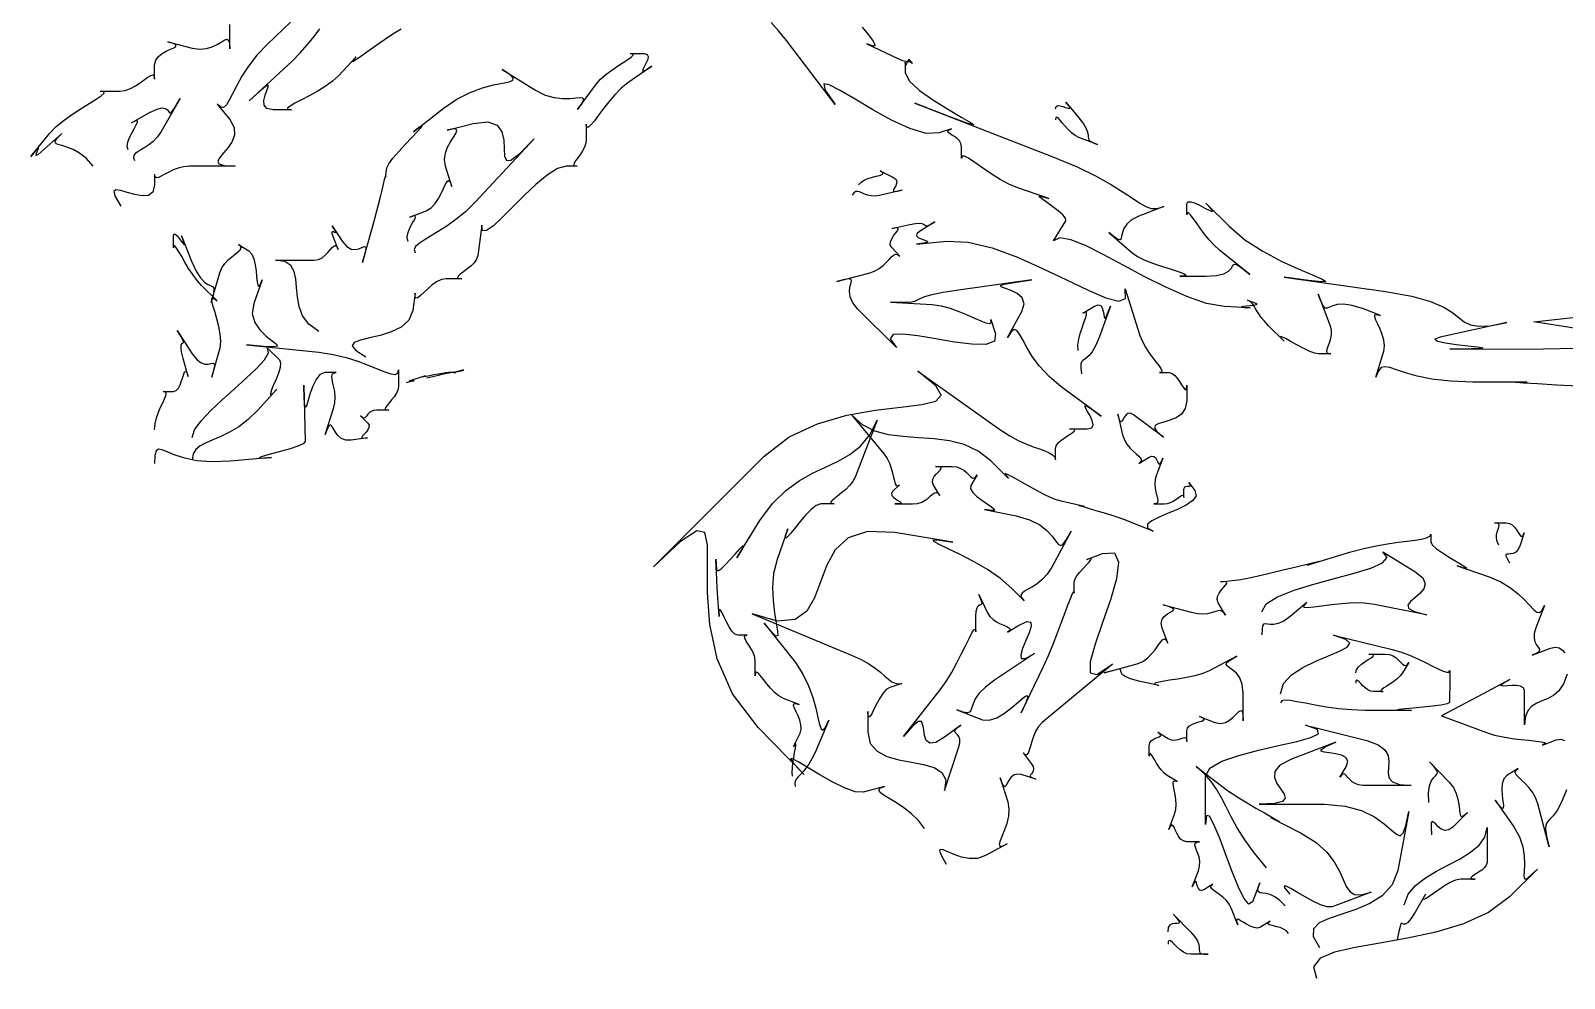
# Model space of a CAD drawing. Extents: x 1 to 224, y 2 to 223.
# Drawn here: x 22.4 to 104.1, y 3.7 to 54.2 of the extents above; entities that cross this region are included whole.
import ezdxf

# ---------------------------------------------------------------- set-up
doc = ezdxf.new("R2010")
doc.units = 0

msp = doc.modelspace()

# ---------------------------------------------------------------- linework, layer by layer
for points in [[(36.642, 55.073), (35.008, 53.508), (34.452, 52.917), (34.005, 52.34), (33.652, 51.793), (33.373, 51.294), (33.154, 50.861), (32.976, 50.511), (32.822, 50.263), (32.675, 50.133), (32.519, 50.139), (32.336, 50.3), (33.01, 49.488), (33.241, 49.07), (33.261, 48.678), (33.132, 48.317), (32.915, 47.992), (32.675, 47.705), (32.472, 47.462), (32.369, 47.266), (32.428, 47.121), (32.712, 47.031), (33.283, 47), (30.833, 47), (30.537, 46.973), (30.255, 46.9), (29.993, 46.799), (29.752, 46.683), (29.539, 46.569), (29.355, 46.471), (29.205, 46.405), (29.094, 46.386), (29.024, 46.429), (29, 46.55), (29, 46), (28.91, 45.621), (28.67, 45.446), (28.331, 45.422), (27.939, 45.494), (27.544, 45.607), (27.193, 45.707), (26.935, 45.738), (26.817, 45.647), (26.889, 45.378), (27.199, 44.878)], [(25.717, 46.994), (25.366, 47.408), (25.004, 47.699), (24.65, 47.894), (24.324, 48.019), (24.046, 48.099), (23.835, 48.162), (23.711, 48.232), (23.694, 48.336), (23.803, 48.5), (24.058, 48.75), (22.943, 47.744), (22.771, 47.604), (22.692, 47.576), (22.682, 47.626), (22.714, 47.723), (22.764, 47.836), (22.806, 47.931), (22.815, 47.979), (22.767, 47.946), (22.634, 47.801), (22.394, 47.513), (23.405, 48.75), (23.754, 49.114), (24.172, 49.459), (24.627, 49.782), (25.085, 50.077), (25.514, 50.339), (25.882, 50.564), (26.157, 50.748), (26.304, 50.885), (26.293, 50.97), (26.09, 51), (27.122, 51), (27.426, 51.039), (27.714, 51.14), (27.983, 51.283), (28.229, 51.446), (28.448, 51.607), (28.637, 51.744), (28.79, 51.837), (28.904, 51.864), (28.975, 51.803), (29, 51.633), (29, 52.406), (29.055, 52.654), (29.198, 52.852), (29.397, 53.009), (29.621, 53.134), (29.838, 53.233), (30.015, 53.315), (30.122, 53.388), (30.126, 53.46), (29.996, 53.537), (29.7, 53.63), (31, 53.29), (31.408, 53.232), (31.764, 53.265), (32.07, 53.36), (32.329, 53.487), (32.543, 53.617), (32.713, 53.719), (32.842, 53.763), (32.931, 53.722), (32.983, 53.563), (33, 53.259), (33, 54.55)], [(42.13, 54.295), (41.7, 54.036), (41.24, 53.732), (40.782, 53.412), (40.353, 53.106), (39.986, 52.844), (39.711, 52.656), (39.557, 52.571), (39.554, 52.618), (39.734, 52.828), (38.798, 51.825), (38.474, 51.53), (38.083, 51.249), (37.658, 50.988), (37.228, 50.749), (36.825, 50.536), (36.479, 50.353), (36.222, 50.204), (36.084, 50.093), (36.097, 50.024), (36.291, 50), (35.308, 50), (34.98, 50.071), (34.836, 50.254), (34.824, 50.505), (34.891, 50.78), (34.985, 51.036), (35.055, 51.228), (35.047, 51.313), (34.91, 51.246), (34.592, 50.984), (34.041, 50.483), (36.326, 52.601), (36.763, 53.037), (37.153, 53.478), (37.496, 53.91), (37.797, 54.317)], [(104.889, 35.275), (103.705, 35.339), (102.69, 35.394), (101.935, 35.439), (101.53, 35.472), (101.568, 35.493), (102.138, 35.5), (99.25, 35.5), (98.046, 35.545), (97.061, 35.66), (96.27, 35.818), (95.648, 35.99), (95.171, 36.149), (94.813, 36.267), (94.55, 36.315), (94.356, 36.266), (94.208, 36.092), (94.081, 35.764), (94.5, 37.143), (94.54, 37.432), (94.504, 37.733), (94.416, 38.031), (94.299, 38.316), (94.178, 38.575), (94.075, 38.795), (94.014, 38.965), (94.018, 39.072), (94.111, 39.104), (94.317, 39.048), (93.418, 39.393), (92.819, 39.58), (92.361, 39.646), (92.02, 39.628), (91.775, 39.56), (91.601, 39.481), (91.475, 39.426), (91.375, 39.432), (91.277, 39.535), (91.158, 39.771), (90.995, 40.177), (91.638, 38.5), (91.699, 38.258), (91.702, 38.027), (91.665, 37.812), (91.604, 37.616), (91.537, 37.441), (91.479, 37.29), (91.448, 37.168), (91.46, 37.077), (91.533, 37.02), (91.684, 37), (91.036, 37), (90.804, 37.041), (90.515, 37.149), (90.193, 37.302), (89.866, 37.475), (89.556, 37.647), (89.291, 37.794), (89.096, 37.893), (88.996, 37.922), (89.016, 37.857), (89.182, 37.675), (88.357, 38.5), (88.137, 38.734), (87.966, 38.942), (87.835, 39.126), (87.733, 39.288), (87.652, 39.428), (87.582, 39.548), (87.514, 39.65), (87.439, 39.736), (87.346, 39.806), (87.227, 39.863), (87.679, 39.695), (87.743, 39.649), (87.688, 39.612), (87.552, 39.582), (87.371, 39.558), (87.181, 39.537), (87.018, 39.52), (86.92, 39.504), (86.922, 39.488), (87.062, 39.471), (87.375, 39.45), (86, 39.524), (85.056, 39.689), (84, 40.05), (82.876, 40.55), (81.729, 41.129), (80.604, 41.731), (79.547, 42.296), (78.603, 42.766), (77.816, 43.083), (77.233, 43.189), (76.898, 43.025), (77.552, 44.084), (77.542, 44.229), (77.394, 44.416), (77.153, 44.625), (76.865, 44.84), (76.574, 45.044), (76.324, 45.219), (76.162, 45.347), (76.132, 45.411), (76.279, 45.393), (76.648, 45.276), (74.999, 45.851), (74.514, 46.051), (74.054, 46.293), (73.624, 46.558), (73.231, 46.827), (72.881, 47.078), (72.581, 47.294), (72.336, 47.455), (72.154, 47.54), (72.039, 47.531), (72, 47.407), (72, 48.031), (71.967, 48.204), (71.882, 48.35), (71.761, 48.472), (71.624, 48.575), (71.488, 48.662), (71.372, 48.737), (71.293, 48.804), (71.27, 48.865), (71.322, 48.926), (71.466, 48.989), (70.812, 48.771), (70.112, 48.747), (69.236, 49.006), (68.262, 49.456), (67.268, 50.006), (66.332, 50.565), (65.533, 51.041), (64.949, 51.344), (64.657, 51.381), (64.736, 51.061), (65.264, 50.294), (62.669, 53.699), (62.262, 54.203), (61.853, 54.659)], [(66.702, 54.411), (67.039, 54.003), (67.289, 53.672), (67.395, 53.455), (67.303, 53.39), (66.957, 53.514), (68.594, 52.743), (68.733, 52.683), (68.854, 52.642), (68.959, 52.615), (69.049, 52.599), (69.126, 52.588), (69.192, 52.579), (69.25, 52.567), (69.3, 52.547), (69.345, 52.516), (69.388, 52.469), (69.25, 52.658), (69.21, 52.685), (69.171, 52.666), (69.135, 52.613), (69.103, 52.543), (69.073, 52.468), (69.048, 52.404), (69.028, 52.366), (69.013, 52.368), (69.003, 52.424), (69, 52.55), (69, 52), (69.213, 51.549), (69.759, 51.037), (70.5, 50.511), (71.298, 50.017), (72.014, 49.602), (72.509, 49.313), (72.645, 49.198), (72.283, 49.302), (71.285, 49.673), (69.513, 50.358), (76.865, 47.5), (78.152, 46.962), (79.18, 46.465), (79.99, 46.015), (80.618, 45.62), (81.105, 45.289), (81.49, 45.029), (81.811, 44.848), (82.107, 44.753), (82.417, 44.752), (82.779, 44.853), (81.438, 44.338), (81.054, 44.141), (80.801, 43.918), (80.649, 43.688), (80.568, 43.468), (80.527, 43.28), (80.495, 43.142), (80.442, 43.072), (80.338, 43.091), (80.15, 43.218), (79.85, 43.471), (81.073, 42.395), (81.372, 42.192), (81.772, 41.999), (82.23, 41.819), (82.706, 41.653), (83.159, 41.506), (83.547, 41.38), (83.828, 41.277), (83.963, 41.201), (83.909, 41.153), (83.625, 41.137), (85, 41.134), (85.584, 41.17), (85.978, 41.266), (86.225, 41.398), (86.366, 41.54), (86.444, 41.668), (86.501, 41.757), (86.579, 41.783), (86.722, 41.721), (86.97, 41.546), (87.367, 41.233), (85.75, 42.531), (85.467, 42.787), (85.198, 43.079), (84.948, 43.387), (84.718, 43.694), (84.514, 43.978), (84.339, 44.222), (84.196, 44.406), (84.09, 44.512), (84.023, 44.52), (84, 44.41), (84, 44.991), (84.062, 45.1), (84.224, 45.099), (84.453, 45.022), (84.713, 44.9), (84.97, 44.766), (85.191, 44.651), (85.34, 44.588), (85.382, 44.61), (85.285, 44.747), (85.013, 45.034), (86.25, 43.796), (87.096, 43.082), (88.051, 42.466), (89.028, 41.947), (89.94, 41.526), (90.7, 41.205), (91.221, 40.982), (91.418, 40.859), (91.201, 40.836), (90.486, 40.913), (89.184, 41.091), (94.596, 40.329), (95.99, 40.077), (96.995, 39.79), (97.694, 39.488), (98.173, 39.192), (98.513, 38.922), (98.798, 38.697), (99.112, 38.539), (99.538, 38.467), (100.159, 38.502), (101.06, 38.664), (97.5, 37.89), (97.222, 37.779), (97.358, 37.678), (97.78, 37.586), (98.359, 37.505), (98.97, 37.433), (99.484, 37.373), (99.774, 37.324), (99.713, 37.287), (99.173, 37.262), (98.026, 37.25), (103, 37.269), (104.8, 37.295)], [(37.75, 38.196), (37.221, 38.583), (36.886, 39.034), (36.696, 39.526), (36.605, 40.033), (36.564, 40.531), (36.526, 40.993), (36.441, 41.396), (36.263, 41.715), (35.944, 41.925), (35.435, 42), (37.5, 42), (37.729, 42.034), (37.925, 42.124), (38.09, 42.251), (38.231, 42.396), (38.35, 42.539), (38.453, 42.661), (38.543, 42.744), (38.625, 42.768), (38.703, 42.714), (38.782, 42.562), (38.515, 43.25), (38.464, 43.411), (38.459, 43.495), (38.488, 43.521), (38.537, 43.512), (38.591, 43.486), (38.637, 43.464), (38.662, 43.467), (38.651, 43.514), (38.591, 43.627), (38.467, 43.825), (39, 43), (39.241, 42.716), (39.473, 42.583), (39.689, 42.561), (39.881, 42.605), (40.041, 42.673), (40.16, 42.722), (40.232, 42.709), (40.247, 42.593), (40.198, 42.33), (40.077, 41.877), (40.61, 43.75), (40.717, 44.139), (40.824, 44.55), (40.928, 44.965), (41.027, 45.365), (41.116, 45.731), (41.192, 46.046), (41.253, 46.289), (41.294, 46.444), (41.313, 46.49), (41.306, 46.409), (41.375, 46.909), (41.474, 47.118), (41.7, 47.421), (42.009, 47.78), (42.358, 48.161), (42.701, 48.525), (42.994, 48.837), (43.194, 49.061), (43.256, 49.159), (43.137, 49.096), (42.791, 48.834), (44.369, 50.076), (45.106, 50.576), (45.816, 50.932), (46.475, 51.173), (47.057, 51.328), (47.537, 51.429), (47.89, 51.504), (48.091, 51.585), (48.113, 51.7), (47.933, 51.88), (47.523, 52.154), (49.296, 51.047), (49.806, 50.793), (50.29, 50.656), (50.733, 50.606), (51.121, 50.61), (51.441, 50.638), (51.68, 50.658), (51.822, 50.637), (51.856, 50.545), (51.766, 50.349), (51.54, 50.018), (52.537, 51.381), (52.766, 51.643), (53.046, 51.891), (53.354, 52.124), (53.666, 52.336), (53.96, 52.524), (54.212, 52.687), (54.399, 52.819), (54.497, 52.917), (54.483, 52.979), (54.334, 53), (55.083, 53), (55.25, 52.957), (55.303, 52.845), (55.276, 52.688), (55.199, 52.509), (55.105, 52.333), (55.026, 52.184), (54.993, 52.086), (55.04, 52.062), (55.197, 52.138), (55.497, 52.336), (54.223, 51.443), (53.863, 51.152), (53.522, 50.809), (53.203, 50.439), (52.912, 50.068), (52.653, 49.721), (52.43, 49.424), (52.249, 49.202), (52.114, 49.08), (52.029, 49.083), (52, 49.237), (52, 48.443), (51.971, 48.21), (51.893, 47.988), (51.784, 47.781), (51.661, 47.592), (51.538, 47.424), (51.433, 47.279), (51.362, 47.162), (51.342, 47.074), (51.388, 47.019), (51.518, 47), (50.929, 47), (50.46, 46.869), (49.908, 46.519), (49.306, 46.018), (48.687, 45.431), (48.083, 44.827), (47.527, 44.27), (47.051, 43.829), (46.689, 43.57), (46.473, 43.559), (46.435, 43.863), (46.225, 42.25), (46.157, 42.048), (46.022, 41.856), (45.843, 41.677), (45.644, 41.513), (45.45, 41.367), (45.284, 41.242), (45.169, 41.14), (45.13, 41.064), (45.19, 41.016), (45.374, 41), (44.531, 41), (44.277, 40.954), (44.024, 40.832), (43.779, 40.66), (43.549, 40.464), (43.342, 40.271), (43.164, 40.105), (43.023, 39.993), (42.925, 39.961), (42.877, 40.035), (42.888, 40.239), (42.75, 39.309), (42.542, 38.799), (42.138, 38.427), (41.609, 38.165), (41.024, 37.981), (40.453, 37.846), (39.966, 37.73), (39.632, 37.603), (39.521, 37.433), (39.703, 37.192), (40.248, 36.849)], [(27.584, 47.864), (27.533, 48.052), (27.566, 48.278), (27.656, 48.522), (27.78, 48.768), (27.91, 48.998), (28.021, 49.196), (28.088, 49.343), (28.084, 49.423), (27.984, 49.418), (27.762, 49.311), (28.733, 49.858), (29.13, 50.044), (29.403, 50.104), (29.58, 50.075), (29.687, 49.996), (29.752, 49.906), (29.8, 49.841), (29.859, 49.842), (29.954, 49.945), (30.113, 50.19), (30.363, 50.614), (29.351, 48.858), (29.146, 48.558), (28.923, 48.321), (28.695, 48.136), (28.473, 47.99), (28.27, 47.872), (28.096, 47.771), (27.963, 47.675), (27.883, 47.573), (27.869, 47.453), (27.93, 47.304)], [(77, 50.05), (77.034, 50.178), (77.124, 50.229), (77.251, 50.225), (77.396, 50.187), (77.539, 50.136), (77.662, 50.092), (77.744, 50.077), (77.768, 50.112), (77.714, 50.218), (77.562, 50.416), (78.25, 49.58), (78.494, 49.255), (78.642, 49.001), (78.718, 48.807), (78.746, 48.662), (78.75, 48.553), (78.754, 48.469), (78.782, 48.399), (78.858, 48.331), (79.006, 48.253), (79.25, 48.155), (78.25, 48.53), (78.048, 48.635), (77.856, 48.783), (77.677, 48.957), (77.513, 49.14), (77.367, 49.315), (77.242, 49.465), (77.14, 49.572), (77.064, 49.621), (77.016, 49.593), (77, 49.472)], [(42.511, 42.981), (42.452, 43.165), (42.469, 43.368), (42.539, 43.578), (42.64, 43.784), (42.748, 43.974), (42.84, 44.138), (42.893, 44.262), (42.885, 44.337), (42.791, 44.35), (42.59, 44.289), (43.466, 44.625), (43.732, 44.781), (43.951, 45.007), (44.128, 45.273), (44.273, 45.552), (44.392, 45.816), (44.491, 46.036), (44.579, 46.185), (44.662, 46.234), (44.747, 46.156), (44.843, 45.921), (44.502, 46.994), (44.449, 47.35), (44.497, 47.691), (44.613, 48.009), (44.765, 48.296), (44.92, 48.544), (45.044, 48.745), (45.106, 48.891), (45.071, 48.974), (44.908, 48.986), (44.584, 48.919), (45.971, 49.282), (46.76, 49.373), (47.244, 49.195), (47.499, 48.837), (47.6, 48.382), (47.624, 47.918), (47.647, 47.53), (47.743, 47.305), (47.989, 47.327), (48.46, 47.684), (49.232, 48.46), (46.071, 45.076), (45.559, 44.575), (45.052, 44.155), (44.563, 43.806), (44.108, 43.515), (43.701, 43.272), (43.355, 43.065), (43.087, 42.884), (42.909, 42.717), (42.836, 42.553), (42.883, 42.381)], [(66.508, 46.013), (66.64, 46.157), (66.819, 46.268), (67.027, 46.353), (67.245, 46.417), (67.453, 46.467), (67.63, 46.511), (67.759, 46.554), (67.819, 46.603), (67.79, 46.665), (67.654, 46.746), (68.309, 46.437), (68.476, 46.323), (68.544, 46.199), (68.54, 46.074), (68.493, 45.953), (68.429, 45.843), (68.377, 45.753), (68.364, 45.688), (68.418, 45.656), (68.567, 45.663), (68.838, 45.718), (67.699, 45.45), (67.419, 45.407), (67.183, 45.413), (66.986, 45.452), (66.82, 45.51), (66.681, 45.573), (66.561, 45.627), (66.456, 45.656), (66.359, 45.648), (66.264, 45.586), (66.165, 45.458)], [(29, 32.949), (29.027, 33.281), (29.1, 33.596), (29.201, 33.89), (29.317, 34.158), (29.431, 34.398), (29.529, 34.603), (29.595, 34.77), (29.614, 34.895), (29.571, 34.973), (29.45, 35), (30, 35), (30.148, 35.048), (30.267, 35.174), (30.361, 35.352), (30.436, 35.554), (30.497, 35.755), (30.55, 35.926), (30.599, 36.042), (30.651, 36.075), (30.71, 35.999), (30.782, 35.788), (30.515, 36.75), (30.431, 37.11), (30.405, 37.342), (30.421, 37.477), (30.461, 37.544), (30.507, 37.574), (30.54, 37.598), (30.544, 37.646), (30.5, 37.749), (30.39, 37.938), (30.197, 38.242), (31, 37), (31.243, 36.694), (31.471, 36.526), (31.676, 36.459), (31.854, 36.456), (31.999, 36.482), (32.106, 36.499), (32.17, 36.472), (32.184, 36.363), (32.143, 36.137), (32.042, 35.757), (32.485, 37.321), (32.527, 37.657), (32.498, 38.045), (32.419, 38.458), (32.313, 38.871), (32.202, 39.255), (32.106, 39.584), (32.049, 39.832), (32.052, 39.971), (32.137, 39.975), (32.325, 39.818), (31.5, 40.643), (31.258, 40.916), (31.027, 41.227), (30.812, 41.556), (30.616, 41.882), (30.441, 42.185), (30.29, 42.445), (30.168, 42.641), (30.077, 42.754), (30.02, 42.763), (30, 42.647), (30, 43.263), (30.027, 43.377), (30.096, 43.372), (30.195, 43.285), (30.307, 43.149), (30.418, 43.001), (30.512, 42.874), (30.576, 42.803), (30.595, 42.825), (30.553, 42.974), (30.436, 43.284), (30.968, 41.941), (31.214, 41.407), (31.443, 41.05), (31.65, 40.829), (31.829, 40.704), (31.975, 40.635), (32.082, 40.583), (32.145, 40.507), (32.157, 40.368), (32.113, 40.126), (32.007, 39.74), (32.468, 41.309), (32.582, 41.584), (32.738, 41.816), (32.919, 42.011), (33.107, 42.175), (33.286, 42.313), (33.44, 42.432), (33.552, 42.538), (33.603, 42.636), (33.579, 42.732), (33.462, 42.833), (34.027, 42.484), (34.18, 42.317), (34.287, 42.061), (34.357, 41.75), (34.403, 41.42), (34.433, 41.105), (34.459, 40.838), (34.492, 40.655), (34.54, 40.59), (34.617, 40.677), (34.73, 40.951), (34.277, 39.689), (34.199, 39.139), (34.336, 38.668), (34.612, 38.272), (34.948, 37.951), (35.266, 37.702), (35.491, 37.524), (35.543, 37.416), (35.345, 37.374), (34.82, 37.399), (33.89, 37.487), (37.75, 37.088), (38.51, 36.973), (39.205, 36.806), (39.831, 36.608), (40.385, 36.401), (40.864, 36.206), (41.264, 36.043), (41.581, 35.935), (41.811, 35.901), (41.952, 35.965), (42, 36.145), (42, 35.324), (41.968, 35.11), (41.884, 34.906), (41.765, 34.717), (41.63, 34.543), (41.497, 34.389), (41.383, 34.256), (41.305, 34.148), (41.283, 34.068), (41.334, 34.017), (41.475, 34), (40.833, 34), (40.664, 33.981), (40.534, 33.931), (40.437, 33.862), (40.363, 33.782), (40.306, 33.703), (40.257, 33.636), (40.207, 33.59), (40.149, 33.577), (40.075, 33.607), (39.976, 33.69), (40.355, 33.312), (40.423, 33.194), (40.416, 33.072), (40.356, 32.95), (40.266, 32.833), (40.167, 32.727), (40.083, 32.635), (40.036, 32.564), (40.048, 32.518), (40.142, 32.502), (40.34, 32.52), (39.48, 32.394), (39.181, 32.4), (38.947, 32.496), (38.768, 32.649), (38.633, 32.829), (38.529, 33.005), (38.445, 33.144), (38.371, 33.215), (38.295, 33.187), (38.205, 33.029), (38.09, 32.708), (38.526, 34.082), (38.597, 34.397), (38.614, 34.694), (38.593, 34.97), (38.55, 35.221), (38.499, 35.443), (38.456, 35.634), (38.436, 35.789), (38.453, 35.904), (38.525, 35.975), (38.664, 36), (38.067, 36), (37.811, 35.9), (37.599, 35.642), (37.427, 35.287), (37.29, 34.898), (37.183, 34.538), (37.102, 34.267), (37.042, 34.149), (36.999, 34.245), (36.967, 34.618), (36.943, 35.33), (37.016, 32.324), (36.909, 32.204), (36.622, 32.073), (36.216, 31.938), (35.754, 31.806), (35.296, 31.684), (34.904, 31.58), (34.64, 31.5), (34.564, 31.452), (34.739, 31.442), (35.225, 31.479), (33.016, 31.273), (32.052, 31.239), (31.253, 31.307), (30.603, 31.442), (30.089, 31.607), (29.694, 31.765), (29.404, 31.878), (29.205, 31.912), (29.081, 31.827), (29.018, 31.589), (29, 31.16)], [(70.017, 11.7), (69.697, 12.127), (69.324, 12.493), (68.927, 12.804), (68.533, 13.066), (68.173, 13.285), (67.875, 13.466), (67.669, 13.617), (67.582, 13.742), (67.645, 13.849), (67.885, 13.942), (66.755, 13.646), (66.323, 13.667), (65.754, 13.869), (65.108, 14.189), (64.447, 14.566), (63.833, 14.938), (63.327, 15.245), (62.99, 15.423), (62.883, 15.413), (63.069, 15.151), (63.608, 14.577), (61.155, 17.08), (59.79, 18.874), (58.979, 20.74), (58.582, 22.575), (58.457, 24.271), (58.466, 25.725), (58.467, 26.829), (58.32, 27.48), (57.885, 27.572), (57.021, 26.999), (55.589, 25.656), (61.467, 31.533), (62.811, 32.571), (64.317, 33.277), (65.881, 33.727), (67.398, 33.997), (68.764, 34.162), (69.874, 34.3), (70.624, 34.485), (70.909, 34.793), (70.626, 35.301), (69.669, 36.084), (74.096, 32.932), (74.565, 32.627), (75.011, 32.386), (75.427, 32.198), (75.808, 32.051), (76.147, 31.932), (76.438, 31.829), (76.675, 31.731), (76.851, 31.626), (76.962, 31.501), (77, 31.344), (77, 31.932), (77.046, 32.105), (77.168, 32.269), (77.339, 32.422), (77.534, 32.562), (77.728, 32.686), (77.893, 32.793), (78.004, 32.88), (78.037, 32.945), (77.963, 32.986), (77.759, 33), (78.687, 33), (78.936, 33.061), (79.012, 33.221), (78.966, 33.444), (78.847, 33.692), (78.707, 33.929), (78.595, 34.119), (78.563, 34.226), (78.66, 34.213), (78.937, 34.044), (79.445, 33.683), (77.312, 35.25), (76.663, 35.794), (76.156, 36.339), (75.767, 36.862), (75.475, 37.339), (75.256, 37.745), (75.086, 38.056), (74.944, 38.247), (74.805, 38.295), (74.648, 38.176), (74.449, 37.864), (75.208, 39.25), (75.328, 39.667), (75.221, 39.981), (74.966, 40.21), (74.644, 40.372), (74.334, 40.485), (74.116, 40.567), (74.068, 40.636), (74.271, 40.71), (74.803, 40.805), (75.746, 40.942), (71.833, 40.4), (70.995, 40.268), (70.41, 40.146), (70.024, 40.036), (69.78, 39.939), (69.624, 39.858), (69.499, 39.795), (69.351, 39.751), (69.124, 39.729), (68.763, 39.73), (68.212, 39.757), (70.426, 39.623), (70.911, 39.556), (71.394, 39.43), (71.86, 39.265), (72.296, 39.082), (72.69, 38.904), (73.028, 38.752), (73.297, 38.647), (73.483, 38.61), (73.575, 38.662), (73.558, 38.826), (73.81, 38.071), (73.751, 37.671), (73.293, 37.504), (72.544, 37.509), (71.617, 37.628), (70.623, 37.798), (69.673, 37.961), (68.876, 38.056), (68.346, 38.023), (68.192, 37.802), (68.525, 37.332), (66.478, 39.379), (66.199, 39.726), (66.061, 40.04), (66.025, 40.316), (66.053, 40.551), (66.104, 40.74), (66.14, 40.879), (66.122, 40.965), (66.011, 40.993), (65.767, 40.959), (65.352, 40.859), (67.065, 41.307), (67.365, 41.414), (67.615, 41.554), (67.822, 41.714), (67.993, 41.879), (68.136, 42.035), (68.259, 42.169), (68.371, 42.267), (68.477, 42.315), (68.587, 42.298), (68.707, 42.204), (68.279, 42.664), (68.201, 42.81), (68.208, 42.967), (68.274, 43.128), (68.374, 43.284), (68.483, 43.427), (68.577, 43.55), (68.629, 43.644), (68.615, 43.703), (68.51, 43.717), (68.287, 43.68), (69.25, 43.9), (69.543, 43.953), (69.748, 43.965), (69.885, 43.947), (69.972, 43.913), (70.031, 43.873), (70.08, 43.84), (70.138, 43.828), (70.226, 43.847), (70.363, 43.911), (70.567, 44.031), (69.75, 43.522), (69.609, 43.396), (69.603, 43.291), (69.692, 43.204), (69.837, 43.133), (69.995, 43.074), (70.128, 43.024), (70.195, 42.98), (70.156, 42.939), (69.97, 42.898), (69.597, 42.853), (71.197, 43.011), (72.354, 42.959), (73.636, 42.644), (74.98, 42.148), (76.32, 41.553), (77.594, 40.94), (78.737, 40.391), (79.685, 39.987), (80.373, 39.811), (80.739, 39.943), (80.717, 40.465), (81.506, 37.982), (81.633, 37.662), (81.797, 37.358), (81.982, 37.073), (82.172, 36.814), (82.352, 36.582), (82.507, 36.384), (82.62, 36.222), (82.676, 36.101), (82.659, 36.026), (82.554, 36), (83.067, 36), (83.218, 35.959), (83.361, 35.851), (83.495, 35.698), (83.617, 35.525), (83.726, 35.353), (83.819, 35.206), (83.896, 35.107), (83.952, 35.078), (83.988, 35.143), (84, 35.325), (84, 34.5), (83.922, 34.084), (83.718, 33.789), (83.43, 33.59), (83.104, 33.459), (82.782, 33.367), (82.508, 33.288), (82.326, 33.194), (82.279, 33.059), (82.411, 32.854), (82.767, 32.552), (81.162, 33.75), (80.998, 33.832), (80.867, 33.823), (80.762, 33.751), (80.679, 33.643), (80.611, 33.527), (80.555, 33.43), (80.503, 33.38), (80.451, 33.404), (80.394, 33.529), (80.325, 33.784), (80.579, 32.691), (80.674, 32.415), (80.81, 32.182), (80.971, 31.984), (81.14, 31.818), (81.303, 31.677), (81.442, 31.556), (81.541, 31.448), (81.586, 31.35), (81.559, 31.255), (81.445, 31.157), (81.989, 31.493), (82.138, 31.553), (82.25, 31.537), (82.333, 31.468), (82.394, 31.37), (82.44, 31.265), (82.48, 31.176), (82.521, 31.127), (82.57, 31.139), (82.635, 31.236), (82.723, 31.442), (82.382, 30.552), (82.313, 30.301), (82.296, 30.063), (82.314, 29.84), (82.355, 29.637), (82.402, 29.456), (82.443, 29.3), (82.462, 29.174), (82.445, 29.079), (82.378, 29.02), (82.247, 29), (82.81, 29), (82.975, 29.021), (83.133, 29.075), (83.28, 29.151), (83.415, 29.238), (83.535, 29.323), (83.637, 29.397), (83.721, 29.447), (83.784, 29.461), (83.822, 29.428), (83.835, 29.337), (83.838, 29.75), (83.854, 29.85), (83.897, 29.909), (83.956, 29.937), (84.024, 29.945), (84.09, 29.943), (84.148, 29.941), (84.186, 29.951), (84.198, 29.982), (84.173, 30.044), (84.103, 30.148), (84.421, 29.719), (84.493, 29.438), (84.319, 29.179), (83.967, 28.938), (83.505, 28.714), (83.001, 28.503), (82.521, 28.302), (82.134, 28.108), (81.907, 27.919), (81.909, 27.731), (82.205, 27.543), (80.649, 28.177), (80.405, 28.266), (80.076, 28.372), (79.695, 28.488), (79.3, 28.604), (78.923, 28.714), (78.6, 28.807), (78.366, 28.877), (78.255, 28.915), (78.304, 28.912), (78.545, 28.86), (77.379, 29.123), (76.989, 29.246), (76.541, 29.442), (76.064, 29.683), (75.589, 29.943), (75.147, 30.193), (74.768, 30.407), (74.483, 30.559), (74.321, 30.62), (74.314, 30.565), (74.492, 30.365), (73.557, 31.3), (72.885, 31.823), (72.144, 32.161), (71.355, 32.361), (70.536, 32.467), (69.709, 32.527), (68.893, 32.587), (68.108, 32.691), (67.375, 32.887), (66.714, 33.22), (66.143, 33.737), (67.869, 31.658), (68.031, 31.423), (68.154, 31.169), (68.247, 30.91), (68.317, 30.658), (68.372, 30.426), (68.419, 30.228), (68.466, 30.075), (68.521, 29.98), (68.592, 29.958), (68.687, 30.02), (68.325, 29.658), (68.266, 29.552), (68.289, 29.451), (68.37, 29.356), (68.483, 29.27), (68.604, 29.193), (68.707, 29.127), (68.768, 29.074), (68.761, 29.034), (68.661, 29.009), (68.443, 29), (69.392, 29), (69.654, 29.027), (69.875, 29.1), (70.059, 29.201), (70.214, 29.317), (70.345, 29.431), (70.457, 29.529), (70.557, 29.595), (70.65, 29.614), (70.742, 29.571), (70.84, 29.45), (70.5, 30), (70.445, 30.162), (70.466, 30.315), (70.542, 30.459), (70.648, 30.59), (70.761, 30.706), (70.858, 30.806), (70.915, 30.888), (70.908, 30.949), (70.814, 30.987), (70.61, 31), (71.5, 31), (71.744, 30.972), (71.948, 30.899), (72.116, 30.796), (72.256, 30.679), (72.373, 30.564), (72.474, 30.465), (72.564, 30.398), (72.651, 30.378), (72.74, 30.422), (72.837, 30.545), (72.493, 29.988), (72.474, 29.807), (72.597, 29.607), (72.815, 29.4), (73.084, 29.197), (73.358, 29.01), (73.592, 28.85), (73.74, 28.728), (73.758, 28.656), (73.599, 28.645), (73.219, 28.706), (74.905, 28.369), (75.625, 28.161), (76.162, 27.889), (76.551, 27.588), (76.822, 27.292), (77.01, 27.036), (77.146, 26.853), (77.264, 26.779), (77.395, 26.848), (77.573, 27.094), (77.831, 27.552), (76.804, 25.633), (76.562, 25.259), (76.299, 24.97), (76.031, 24.751), (75.773, 24.585), (75.542, 24.458), (75.353, 24.353), (75.221, 24.255), (75.163, 24.147), (75.195, 24.015), (75.332, 23.843), (74.683, 24.503), (74.078, 25.025), (73.375, 25.503), (72.635, 25.93), (71.917, 26.3), (71.285, 26.606), (70.798, 26.843), (70.519, 27.003), (70.508, 27.081), (70.827, 27.07), (71.538, 26.963), (68.45, 27.485), (66.98, 27.54), (65.957, 27.195), (65.272, 26.558), (64.817, 25.739), (64.483, 24.848), (64.162, 23.994), (63.745, 23.287), (63.124, 22.835), (62.191, 22.749), (60.838, 23.138), (66.172, 20.929), (66.653, 20.706), (67.055, 20.476), (67.391, 20.248), (67.671, 20.03), (67.907, 19.832), (68.11, 19.662), (68.291, 19.529), (68.462, 19.442), (68.633, 19.409), (68.817, 19.439), (68.172, 19.224), (67.983, 19.106), (67.803, 18.903), (67.635, 18.646), (67.481, 18.365), (67.344, 18.093), (67.227, 17.86), (67.131, 17.696), (67.06, 17.635), (67.015, 17.706), (67, 17.941), (67, 16.85), (67.135, 16.241), (67.497, 15.822), (68.024, 15.547), (68.655, 15.369), (69.325, 15.241), (69.973, 15.118), (70.537, 14.952), (70.953, 14.696), (71.16, 14.304), (71.094, 13.73), (71.836, 16), (71.898, 16.268), (71.898, 16.463), (71.855, 16.601), (71.787, 16.697), (71.715, 16.766), (71.656, 16.822), (71.632, 16.881), (71.66, 16.956), (71.76, 17.064), (71.952, 17.22), (71.138, 16.607), (70.626, 16.297), (70.3, 16.249), (70.114, 16.392), (70.022, 16.653), (69.98, 16.958), (69.941, 17.236), (69.859, 17.411), (69.688, 17.413), (69.384, 17.167), (68.899, 16.602), (70.865, 19.102), (71.172, 19.532), (71.463, 20.009), (71.735, 20.506), (71.983, 20.995), (72.205, 21.447), (72.395, 21.834), (72.549, 22.129), (72.665, 22.304), (72.736, 22.331), (72.761, 22.182), (72.763, 23.004), (72.781, 23.284), (72.826, 23.464), (72.886, 23.568), (72.954, 23.62), (73.017, 23.643), (73.066, 23.663), (73.091, 23.702), (73.082, 23.784), (73.029, 23.935), (72.92, 24.177), (73.384, 23.191), (73.511, 22.996), (73.678, 22.84), (73.868, 22.715), (74.064, 22.615), (74.25, 22.533), (74.41, 22.462), (74.526, 22.397), (74.583, 22.329), (74.563, 22.252), (74.45, 22.16), (75, 22.5), (75.475, 22.734), (75.689, 22.707), (75.709, 22.484), (75.599, 22.132), (75.426, 21.717), (75.254, 21.306), (75.15, 20.966), (75.178, 20.762), (75.404, 20.761), (75.893, 21.029), (73.75, 19.612), (73.266, 19.246), (72.938, 18.912), (72.732, 18.614), (72.611, 18.358), (72.542, 18.15), (72.489, 17.996), (72.417, 17.901), (72.292, 17.872), (72.079, 17.913), (71.742, 18.031), (73.108, 17.504), (73.478, 17.473), (73.88, 17.609), (74.287, 17.854), (74.675, 18.152), (75.019, 18.447), (75.292, 18.68), (75.471, 18.795), (75.529, 18.735), (75.441, 18.444), (75.182, 17.863), (76.358, 20.343), (76.624, 20.929), (76.876, 21.532), (77.111, 22.129), (77.326, 22.697), (77.518, 23.214), (77.682, 23.657), (77.816, 24.005), (77.916, 24.235), (77.978, 24.323), (78, 24.249), (78, 24.794), (78.041, 24.97), (78.149, 25.164), (78.302, 25.365), (78.475, 25.561), (78.647, 25.743), (78.794, 25.899), (78.893, 26.018), (78.922, 26.089), (78.857, 26.102), (78.675, 26.045), (79.5, 26.362), (80.156, 26.397), (80.369, 25.899), (80.256, 25.015), (79.932, 23.894), (79.513, 22.683), (79.115, 21.531), (78.853, 20.585), (78.844, 19.993), (79.202, 19.904), (80.045, 20.465), (76.302, 17.347), (76.1, 17.133), (75.944, 16.882), (75.826, 16.614), (75.736, 16.345), (75.666, 16.094), (75.604, 15.879), (75.544, 15.717), (75.475, 15.628), (75.388, 15.628), (75.274, 15.736), (75.709, 15.176), (75.808, 15.013), (75.84, 14.881), (75.822, 14.775), (75.775, 14.69), (75.718, 14.621), (75.67, 14.562), (75.651, 14.509), (75.68, 14.456), (75.777, 14.398), (75.961, 14.33), (75.183, 14.579), (74.944, 14.609), (74.76, 14.547), (74.621, 14.424), (74.516, 14.271), (74.435, 14.116), (74.37, 13.992), (74.309, 13.927), (74.243, 13.954), (74.162, 14.101), (74.056, 14.399), (74.462, 13.118), (74.525, 12.743), (74.497, 12.358), (74.409, 11.981), (74.287, 11.627), (74.161, 11.312), (74.057, 11.053), (74.004, 10.866), (74.031, 10.766), (74.165, 10.77), (74.434, 10.894), (73.28, 10.263), (72.849, 10.115), (72.412, 10.103), (71.989, 10.184), (71.601, 10.316), (71.269, 10.457), (71.014, 10.563), (70.857, 10.594), (70.819, 10.505), (70.921, 10.255), (71.184, 9.802)], [(78.21, 37.181), (78.202, 37.471), (78.244, 37.779), (78.323, 38.09), (78.419, 38.39), (78.518, 38.665), (78.603, 38.9), (78.657, 39.083), (78.663, 39.198), (78.606, 39.232), (78.468, 39.171), (79.08, 39.549), (79.277, 39.621), (79.411, 39.574), (79.494, 39.445), (79.543, 39.273), (79.571, 39.099), (79.595, 38.959), (79.628, 38.895), (79.686, 38.943), (79.783, 39.144), (79.935, 39.535), (79.323, 37.868), (79.134, 37.42), (78.96, 37.11), (78.802, 36.909), (78.663, 36.785), (78.546, 36.707), (78.454, 36.645), (78.39, 36.567), (78.356, 36.443), (78.356, 36.241), (78.391, 35.93)], [(107, 38), (102.5, 38.7), (102.5, 38.7), (108.25, 39.35)], [(31, 32.542), (31.13, 32.947), (31.479, 33.433), (31.987, 33.977), (32.597, 34.553), (33.247, 35.136), (33.878, 35.703), (34.43, 36.228), (34.845, 36.688), (35.062, 37.057), (35.022, 37.311), (35.65, 36.683), (35.709, 36.52), (35.681, 36.272), (35.593, 35.972), (35.47, 35.652), (35.341, 35.344), (35.23, 35.081), (35.165, 34.893), (35.171, 34.814), (35.275, 34.875), (35.504, 35.11), (34.506, 34.006), (33.989, 33.502), (33.481, 33.115), (32.99, 32.82), (32.529, 32.594), (32.108, 32.414), (31.739, 32.255), (31.432, 32.094), (31.199, 31.906), (31.052, 31.67), (31, 31.36)], [(43.5, 35.724), (43.821, 35.801), (44.122, 35.869), (44.4, 35.928), (44.653, 35.98), (44.877, 36.025), (45.069, 36.064), (45.226, 36.097), (45.346, 36.125), (45.426, 36.148), (45.462, 36.168), (45.417, 36.108), (45.385, 36.091), (45.324, 36.074), (45.244, 36.059), (45.156, 36.045), (45.07, 36.032), (44.997, 36.021), (44.946, 36.012), (44.928, 36.006), (44.954, 36.001), (45.033, 36), (44.667, 36), (44.525, 35.989), (44.332, 35.962), (44.11, 35.923), (43.878, 35.878), (43.657, 35.834), (43.468, 35.797), (43.331, 35.771), (43.266, 35.764), (43.295, 35.781), (43.438, 35.827), (42.75, 35.616), (42.603, 35.567), (42.555, 35.544), (42.579, 35.539), (42.647, 35.546), (42.73, 35.557), (42.8, 35.567), (42.831, 35.568), (42.793, 35.554), (42.659, 35.518), (42.4, 35.454)], [(62.998, 14.5), (62.977, 14.697), (62.986, 14.942), (63.016, 15.216), (63.058, 15.494), (63.103, 15.757), (63.141, 15.983), (63.163, 16.149), (63.161, 16.234), (63.125, 16.217), (63.046, 16.075), (63.391, 16.778), (63.451, 17), (63.438, 17.238), (63.375, 17.48), (63.283, 17.715), (63.183, 17.93), (63.098, 18.115), (63.05, 18.257), (63.059, 18.346), (63.148, 18.37), (63.339, 18.316), (62.509, 18.635), (62.265, 18.767), (62.034, 18.956), (61.817, 19.181), (61.619, 19.418), (61.443, 19.645), (61.292, 19.839), (61.169, 19.978), (61.077, 20.04), (61.02, 20.002), (61, 19.841), (61, 20.607), (60.974, 20.832), (60.907, 21.046), (60.813, 21.246), (60.705, 21.428), (60.598, 21.591), (60.507, 21.73), (60.445, 21.844), (60.428, 21.929), (60.468, 21.982), (60.581, 22), (60.068, 22), (59.914, 22.062), (59.761, 22.224), (59.613, 22.453), (59.475, 22.713), (59.351, 22.97), (59.244, 23.191), (59.159, 23.34), (59.1, 23.382), (59.07, 23.285), (59.075, 23.012), (58.999, 24.25), (58.979, 24.586), (58.963, 24.86), (58.951, 25.081), (58.942, 25.26), (58.934, 25.408), (58.928, 25.535), (58.922, 25.653), (58.915, 25.77), (58.906, 25.899), (58.896, 26.05), (58.936, 25.5), (59.01, 25.437), (59.183, 25.545), (59.422, 25.768), (59.691, 26.055), (59.957, 26.351), (60.184, 26.605), (60.338, 26.762), (60.386, 26.77), (60.291, 26.576), (60.02, 26.125), (61.255, 28.112), (61.926, 29.029), (62.627, 29.72), (63.342, 30.237), (64.057, 30.634), (64.756, 30.963), (65.425, 31.279), (66.049, 31.635), (66.613, 32.082), (67.102, 32.676), (67.501, 33.469), (66.337, 30.435), (66.212, 30.203), (66.034, 29.983), (65.824, 29.777), (65.602, 29.589), (65.389, 29.422), (65.207, 29.278), (65.077, 29.161), (65.018, 29.073), (65.054, 29.019), (65.203, 29), (64.491, 29), (64.253, 28.919), (63.98, 28.706), (63.69, 28.406), (63.401, 28.065), (63.132, 27.727), (62.902, 27.438), (62.728, 27.242), (62.63, 27.186), (62.625, 27.314), (62.733, 27.671), (62.166, 26.048), (61.985, 25.302), (61.927, 24.554), (61.957, 23.839), (62.035, 23.191), (62.127, 22.644), (62.195, 22.235), (62.201, 21.997), (62.109, 21.964), (61.882, 22.173), (61.482, 22.657), (63.142, 20.547), (63.548, 19.936), (63.851, 19.306), (64.071, 18.689), (64.227, 18.119), (64.339, 17.627), (64.426, 17.246), (64.509, 17.009), (64.607, 16.949), (64.741, 17.097), (64.929, 17.487), (64.189, 15.749), (64.028, 15.413), (63.864, 15.14), (63.703, 14.919), (63.551, 14.74), (63.412, 14.592), (63.293, 14.465), (63.2, 14.347), (63.137, 14.23), (63.111, 14.101), (63.127, 13.95)], [(100.624, 26.799), (100.535, 26.995), (100.502, 27.18), (100.512, 27.353), (100.546, 27.51), (100.59, 27.65), (100.628, 27.769), (100.642, 27.867), (100.618, 27.939), (100.54, 27.984), (100.39, 28), (101.024, 28), (101.198, 27.967), (101.345, 27.88), (101.468, 27.758), (101.571, 27.62), (101.658, 27.482), (101.734, 27.365), (101.8, 27.285), (101.862, 27.262), (101.923, 27.314), (101.987, 27.46), (101.766, 26.799), (101.659, 26.571), (101.533, 26.433), (101.398, 26.362), (101.267, 26.336), (101.151, 26.332), (101.061, 26.328), (101.01, 26.302), (101.009, 26.231), (101.069, 26.093), (101.202, 25.865)], [(89.427, 6.118), (89.31, 6.25), (89.155, 6.349), (88.979, 6.421), (88.797, 6.474), (88.623, 6.514), (88.475, 6.549), (88.367, 6.585), (88.314, 6.63), (88.334, 6.69), (88.44, 6.772), (87.924, 6.453), (87.756, 6.402), (87.569, 6.425), (87.374, 6.5), (87.181, 6.605), (87.004, 6.715), (86.851, 6.81), (86.735, 6.866), (86.667, 6.86), (86.657, 6.77), (86.717, 6.574), (86.388, 7.431), (86.267, 7.668), (86.112, 7.867), (85.936, 8.035), (85.756, 8.176), (85.585, 8.295), (85.438, 8.398), (85.331, 8.489), (85.278, 8.573), (85.294, 8.656), (85.393, 8.743), (84.907, 8.442), (84.78, 8.397), (84.687, 8.425), (84.621, 8.504), (84.574, 8.612), (84.539, 8.726), (84.509, 8.823), (84.476, 8.881), (84.434, 8.878), (84.375, 8.79), (84.291, 8.594), (84.618, 9.448), (84.684, 9.705), (84.689, 9.946), (84.652, 10.17), (84.59, 10.373), (84.521, 10.553), (84.463, 10.706), (84.433, 10.831), (84.448, 10.923), (84.527, 10.98), (84.686, 11), (84, 11), (83.819, 11.04), (83.673, 11.146), (83.557, 11.295), (83.463, 11.465), (83.386, 11.633), (83.319, 11.777), (83.257, 11.874), (83.194, 11.902), (83.124, 11.838), (83.04, 11.661), (83.349, 12.468), (83.414, 12.721), (83.432, 12.99), (83.415, 13.26), (83.379, 13.521), (83.335, 13.76), (83.298, 13.965), (83.28, 14.123), (83.296, 14.224), (83.359, 14.254), (83.482, 14.202), (82.956, 14.527), (82.802, 14.65), (82.655, 14.813), (82.518, 14.999), (82.392, 15.192), (82.281, 15.376), (82.185, 15.533), (82.107, 15.647), (82.049, 15.702), (82.013, 15.681), (82, 15.568), (82, 16.118), (82.027, 16.263), (82.1, 16.372), (82.201, 16.452), (82.317, 16.512), (82.431, 16.558), (82.529, 16.597), (82.595, 16.638), (82.614, 16.687), (82.571, 16.752), (82.45, 16.84), (83, 16.5), (83.162, 16.428), (83.315, 16.408), (83.459, 16.423), (83.59, 16.461), (83.706, 16.507), (83.806, 16.545), (83.888, 16.563), (83.949, 16.545), (83.987, 16.477), (84, 16.344), (84, 16.91), (84.041, 17.06), (84.149, 17.176), (84.302, 17.265), (84.475, 17.333), (84.647, 17.387), (84.794, 17.434), (84.893, 17.479), (84.922, 17.531), (84.857, 17.595), (84.675, 17.678), (85.5, 17.362), (85.796, 17.306), (86.058, 17.359), (86.285, 17.483), (86.48, 17.644), (86.642, 17.808), (86.773, 17.939), (86.874, 18.002), (86.944, 17.962), (86.986, 17.785), (87, 17.435), (87, 18.928), (86.951, 19.388), (86.824, 19.731), (86.65, 19.978), (86.46, 20.151), (86.283, 20.273), (86.15, 20.367), (86.093, 20.454), (86.14, 20.556), (86.324, 20.696), (86.674, 20.896), (85.196, 20.105), (84.851, 19.96), (84.434, 19.842), (83.977, 19.746), (83.516, 19.667), (83.083, 19.602), (82.712, 19.546), (82.436, 19.495), (82.289, 19.444), (82.305, 19.389), (82.516, 19.326), (81.446, 19.554), (80.993, 19.676), (80.713, 19.799), (80.564, 19.916), (80.503, 20.021), (80.488, 20.106), (80.475, 20.165), (80.422, 20.19), (80.285, 20.175), (80.023, 20.112), (79.593, 19.995), (81.357, 20.485), (81.655, 20.61), (81.91, 20.791), (82.125, 21.005), (82.307, 21.232), (82.461, 21.447), (82.591, 21.63), (82.704, 21.757), (82.805, 21.807), (82.898, 21.757), (82.99, 21.585), (82.682, 22.387), (82.631, 22.653), (82.684, 22.861), (82.807, 23.019), (82.966, 23.139), (83.126, 23.231), (83.252, 23.305), (83.311, 23.37), (83.267, 23.438), (83.086, 23.518), (82.734, 23.621), (84.231, 23.229), (84.588, 23.16), (84.883, 23.145), (85.126, 23.17), (85.324, 23.216), (85.488, 23.27), (85.624, 23.314), (85.741, 23.333), (85.849, 23.31), (85.956, 23.23), (86.071, 23.077), (85.668, 23.729), (85.611, 23.903), (85.637, 24.077), (85.722, 24.246), (85.838, 24.405), (85.962, 24.548), (86.068, 24.672), (86.13, 24.77), (86.124, 24.837), (86.024, 24.868), (85.805, 24.859), (86.761, 24.964), (87.159, 25.03), (87.733, 25.153), (88.413, 25.311), (89.133, 25.485), (89.822, 25.655), (90.412, 25.8), (90.835, 25.901), (91.022, 25.937), (90.904, 25.888), (90.412, 25.735), (92.75, 26.443), (93.437, 26.63), (94.09, 26.773), (94.699, 26.88), (95.256, 26.96), (95.752, 27.022), (96.177, 27.076), (96.524, 27.13), (96.782, 27.194), (96.944, 27.276), (97, 27.386), (97, 26.964), (97.085, 26.81), (97.31, 26.613), (97.626, 26.393), (97.986, 26.167), (98.342, 25.953), (98.647, 25.77), (98.853, 25.636), (98.912, 25.568), (98.777, 25.586), (98.4, 25.707), (100.112, 25.111), (100.733, 24.844), (101.245, 24.535), (101.662, 24.209), (101.997, 23.891), (102.263, 23.608), (102.476, 23.383), (102.647, 23.243), (102.792, 23.214), (102.923, 23.319), (103.055, 23.585), (102.601, 22.402), (102.517, 22.098), (102.508, 21.854), (102.552, 21.661), (102.625, 21.509), (102.705, 21.39), (102.769, 21.293), (102.795, 21.209), (102.758, 21.129), (102.637, 21.043), (102.408, 20.942), (103.375, 21.314), (103.64, 21.368), (103.85, 21.325), (104.013, 21.217), (104.139, 21.075)], [(88, 23.247), (88.227, 23.674), (88.835, 24.058), (89.716, 24.405), (90.762, 24.724), (91.865, 25.022), (92.917, 25.306), (93.809, 25.584), (94.434, 25.864), (94.684, 26.153), (94.449, 26.458), (96.156, 25.403), (96.575, 25.059), (96.707, 24.751), (96.631, 24.475), (96.423, 24.227), (96.161, 24.003), (95.924, 23.798), (95.788, 23.609), (95.833, 23.432), (96.134, 23.262), (96.772, 23.096), (94.002, 23.65), (93.445, 23.719), (92.858, 23.725), (92.27, 23.687), (91.707, 23.623), (91.197, 23.552), (90.767, 23.492), (90.444, 23.463), (90.256, 23.482), (90.231, 23.569), (90.394, 23.742), (89.502, 23.002), (89.163, 22.761), (88.877, 22.628), (88.639, 22.575), (88.446, 22.572), (88.293, 22.592), (88.177, 22.606), (88.093, 22.586), (88.039, 22.503), (88.009, 22.328), (88, 22.033)], [(89, 18.878), (89.161, 19.427), (89.586, 19.892), (90.186, 20.286), (90.871, 20.62), (91.554, 20.905), (92.145, 21.152), (92.555, 21.374), (92.695, 21.581), (92.477, 21.786), (91.812, 22), (94.873, 21.26), (95.381, 21.114), (95.863, 20.938), (96.313, 20.744), (96.724, 20.548), (97.09, 20.365), (97.404, 20.207), (97.66, 20.09), (97.851, 20.028), (97.971, 20.035), (98.013, 20.126), (98.009, 19.668), (98, 18.418), (98, 18.418), (97.876, 18.351), (97.552, 18.286), (97.095, 18.226), (96.574, 18.172), (96.059, 18.123), (95.619, 18.081), (95.321, 18.047), (95.235, 18.021), (95.43, 18.005), (95.975, 18), (93.5, 18), (92.773, 18.024), (92.082, 18.087), (91.437, 18.177), (90.847, 18.278), (90.322, 18.378), (89.871, 18.464), (89.504, 18.522), (89.23, 18.539), (89.059, 18.501), (89, 18.395)], [(93, 20), (93.043, 20.162), (93.155, 20.315), (93.314, 20.459), (93.494, 20.59), (93.672, 20.706), (93.825, 20.806), (93.928, 20.888), (93.958, 20.949), (93.89, 20.987), (93.702, 21), (94.559, 21), (94.794, 20.973), (94.989, 20.9), (95.15, 20.799), (95.282, 20.683), (95.394, 20.569), (95.489, 20.471), (95.575, 20.405), (95.658, 20.386), (95.745, 20.429), (95.84, 20.55), (95.5, 20), (95.374, 19.838), (95.211, 19.685), (95.027, 19.541), (94.838, 19.41), (94.658, 19.294), (94.504, 19.194), (94.391, 19.112), (94.335, 19.051), (94.353, 19.013), (94.459, 19), (93.941, 19), (93.789, 19.027), (93.644, 19.1), (93.509, 19.201), (93.386, 19.317), (93.276, 19.431), (93.182, 19.529), (93.105, 19.595), (93.048, 19.614), (93.012, 19.571), (93, 19.45)], [(104.27, 19.925), (104.079, 19.411), (103.832, 19.047), (103.548, 18.799), (103.244, 18.629), (102.938, 18.502), (102.648, 18.381), (102.391, 18.23), (102.186, 18.012), (102.049, 17.692), (102, 17.233), (102, 19.035), (101.939, 19.194), (101.781, 19.283), (101.561, 19.318), (101.313, 19.32), (101.072, 19.307), (100.875, 19.296), (100.755, 19.307), (100.749, 19.357), (100.891, 19.466), (101.216, 19.651), (99.787, 18.886), (97.574, 17.702), (97.574, 17.702), (99.972, 16.815), (99.972, 16.815), (100.395, 16.685), (100.859, 16.585), (101.336, 16.51), (101.802, 16.452), (102.232, 16.406), (102.601, 16.367), (102.884, 16.328), (103.055, 16.283), (103.089, 16.228), (102.961, 16.155), (103.685, 16.433), (103.932, 16.472), (104.126, 16.403)], [(89.25, 7.58), (88.963, 7.876), (88.695, 8.068), (88.45, 8.18), (88.234, 8.236), (88.054, 8.263), (87.916, 8.285), (87.824, 8.326), (87.785, 8.412), (87.806, 8.568), (87.89, 8.817), (87.494, 7.8), (87.305, 7.679), (87.047, 7.993), (86.74, 8.622), (86.405, 9.448), (86.064, 10.353), (85.737, 11.219), (85.446, 11.927), (85.212, 12.359), (85.057, 12.397), (85, 11.923), (85, 14.489), (85.237, 14.918), (85.867, 15.286), (86.767, 15.602), (87.815, 15.877), (88.887, 16.12), (89.86, 16.341), (90.613, 16.551), (91.023, 16.759), (90.966, 16.975), (90.32, 17.209), (93.591, 16.388), (94.199, 16.167), (94.556, 15.897), (94.725, 15.593), (94.769, 15.274), (94.752, 14.957), (94.736, 14.659), (94.785, 14.396), (94.962, 14.188), (95.331, 14.05), (95.954, 14), (93.382, 14), (93.156, 14.027), (92.971, 14.1), (92.818, 14.201), (92.693, 14.317), (92.589, 14.431), (92.499, 14.529), (92.418, 14.595), (92.338, 14.614), (92.255, 14.571), (92.16, 14.45), (92.5, 15), (92.59, 15.286), (92.483, 15.481), (92.241, 15.607), (91.925, 15.684), (91.597, 15.733), (91.319, 15.775), (91.152, 15.832), (91.159, 15.924), (91.401, 16.072), (91.939, 16.298), (89.582, 15.393), (88.967, 15.072), (88.692, 14.743), (88.667, 14.416), (88.801, 14.1), (89.003, 13.805), (89.181, 13.542), (89.246, 13.32), (89.107, 13.149), (88.672, 13.039), (87.85, 13), (91.333, 13), (92.436, 12.904), (93.312, 12.659), (93.994, 12.324), (94.511, 11.961), (94.893, 11.631), (95.171, 11.395), (95.374, 11.315), (95.533, 11.451), (95.679, 11.865), (95.841, 12.617), (95.24, 9.476), (94.937, 8.701), (94.414, 8.123), (93.746, 7.7), (93.003, 7.387), (92.26, 7.141), (91.588, 6.917), (91.06, 6.672), (90.749, 6.362), (90.728, 5.943), (91.068, 5.371)], [(88.25, 9.615), (87.603, 10.397), (87.093, 11.105), (86.69, 11.746), (86.367, 12.328), (86.095, 12.859), (85.844, 13.346), (85.587, 13.796), (85.296, 14.218), (84.941, 14.619), (84.493, 15.007), (86.169, 13.729), (86.413, 13.563), (86.778, 13.336), (87.218, 13.073), (87.687, 12.798), (88.138, 12.536), (88.525, 12.311), (88.8, 12.149), (88.917, 12.073), (88.829, 12.109), (88.49, 12.281), (90.09, 11.453), (90.887, 10.958), (91.461, 10.441), (91.862, 9.925), (92.137, 9.435), (92.333, 8.993), (92.5, 8.622), (92.685, 8.345), (92.935, 8.185), (93.299, 8.165), (93.825, 8.309), (91.75, 7.532), (91.486, 7.526), (91.132, 7.638), (90.724, 7.83), (90.3, 8.064), (89.897, 8.301), (89.551, 8.504), (89.301, 8.635), (89.182, 8.655), (89.232, 8.527), (89.487, 8.212)], [(104.228, 13.775), (103.976, 13.111), (103.74, 12.667), (103.528, 12.384), (103.35, 12.202), (103.215, 12.062), (103.134, 11.904), (103.115, 11.669), (103.169, 11.297), (103.304, 10.729), (102.706, 13.016), (102.583, 13.357), (102.416, 13.648), (102.225, 13.895), (102.026, 14.105), (101.837, 14.282), (101.676, 14.434), (101.56, 14.567), (101.507, 14.686), (101.535, 14.798), (101.662, 14.909), (101.057, 14.535), (100.886, 14.349), (100.803, 14.087), (100.784, 13.781), (100.804, 13.466), (100.841, 13.174), (100.869, 12.938), (100.867, 12.791), (100.809, 12.767), (100.673, 12.898), (100.434, 13.218), (101.427, 11.801), (101.733, 11.253), (101.906, 10.721), (101.981, 10.226), (101.992, 9.788), (101.975, 9.429), (101.964, 9.17), (101.994, 9.03), (102.1, 9.031), (102.317, 9.194), (102.681, 9.54), (101.188, 8.06), (100.082, 7.233), (98.748, 6.622), (97.276, 6.178), (95.761, 5.854), (94.293, 5.601), (92.965, 5.371), (91.871, 5.116), (91.101, 4.789), (90.75, 4.34), (90.908, 3.721)], [(96.896, 13.098), (96.886, 13.609), (96.937, 13.977), (97.03, 14.231), (97.139, 14.401), (97.245, 14.515), (97.324, 14.602), (97.354, 14.692), (97.312, 14.813), (97.177, 14.994), (96.926, 15.264), (97.981, 14.183), (98.212, 13.886), (98.362, 13.576), (98.452, 13.268), (98.5, 12.978), (98.525, 12.724), (98.545, 12.522), (98.58, 12.388), (98.648, 12.339), (98.769, 12.391), (98.96, 12.56), (98.181, 11.781), (97.956, 11.627), (97.749, 11.605), (97.564, 11.675), (97.401, 11.798), (97.264, 11.932), (97.155, 12.037), (97.076, 12.074), (97.029, 12.003), (97.016, 11.782), (97.04, 11.372)], [(95.579, 7.633), (95.801, 8.198), (96.195, 8.674), (96.713, 9.081), (97.31, 9.44), (97.942, 9.772), (98.561, 10.097), (99.122, 10.438), (99.579, 10.813), (99.887, 11.245), (100, 11.754), (100, 9.906), (99.961, 9.76), (99.859, 9.621), (99.715, 9.491), (99.551, 9.372), (99.389, 9.266), (99.25, 9.175), (99.157, 9.102), (99.13, 9.046), (99.191, 9.012), (99.362, 9), (98.583, 9), (98.327, 8.952), (98.037, 8.826), (97.732, 8.648), (97.43, 8.446), (97.15, 8.245), (96.909, 8.074), (96.727, 7.958), (96.622, 7.925), (96.612, 8.001), (96.715, 8.213), (96.162, 7.25), (95.932, 6.887), (95.761, 6.687), (95.639, 6.607), (95.554, 6.604), (95.495, 6.634), (95.452, 6.654), (95.413, 6.621), (95.367, 6.491), (95.303, 6.221), (95.211, 5.767)], [(83, 6.2), (83.033, 6.428), (83.117, 6.566), (83.234, 6.637), (83.363, 6.663), (83.483, 6.667), (83.576, 6.67), (83.621, 6.697), (83.597, 6.767), (83.486, 6.906), (83.267, 7.133), (84.2, 6.2), (84.428, 5.94), (84.566, 5.717), (84.637, 5.529), (84.663, 5.374), (84.667, 5.25), (84.67, 5.154), (84.697, 5.083), (84.767, 5.035), (84.906, 5.008), (85.133, 5), (84.2, 5), (84.006, 5.033), (83.822, 5.12), (83.65, 5.241), (83.492, 5.38), (83.353, 5.518), (83.232, 5.635), (83.134, 5.714), (83.061, 5.737), (83.016, 5.685), (83, 5.54)]]:
    msp.add_lwpolyline(points)

doc.saveas('drawing.dxf')
